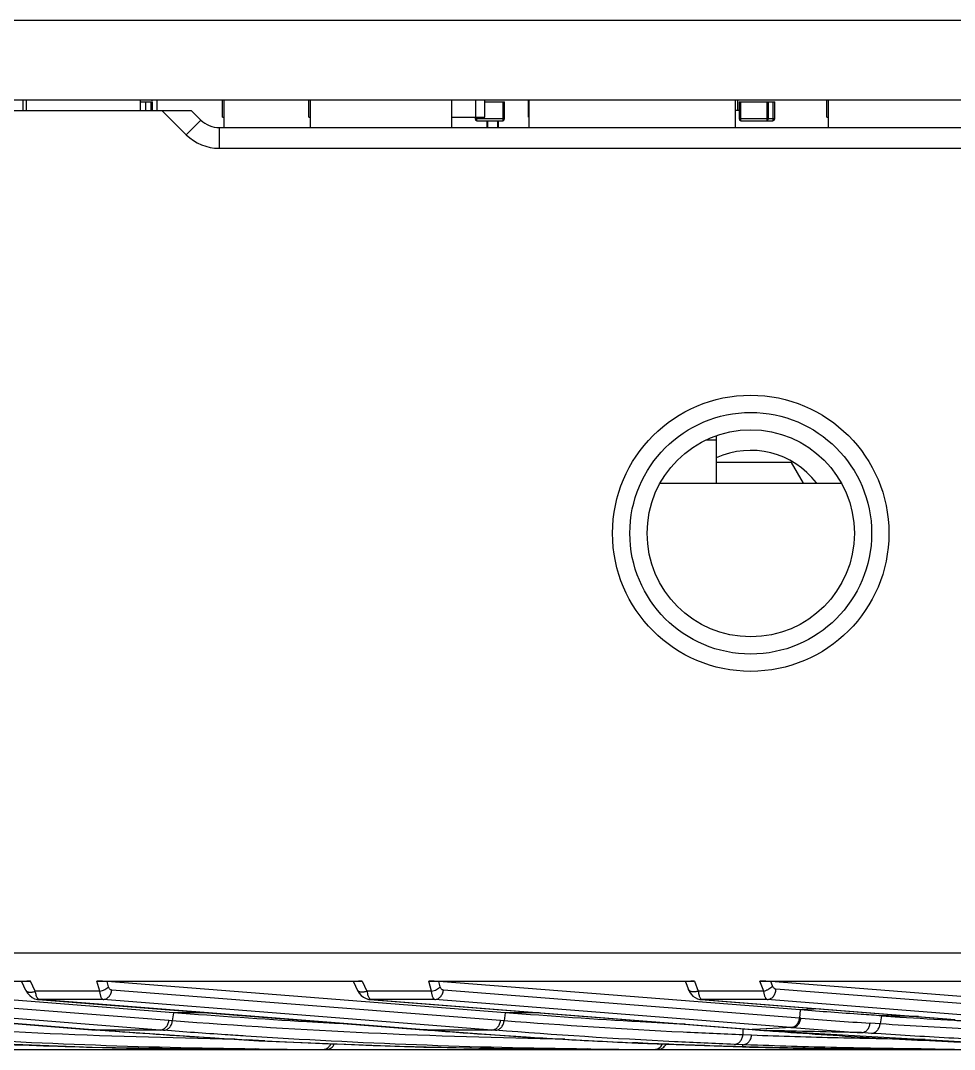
# Model space of a CAD drawing. Header units: millimetres. Extents: x 3299 to 14264, y 1863 to 5555.
# Drawn here: x 4153.95 to 4180.99, y 2399.84 to 2429.64 of the extents above; entities that cross this region are included whole.
import ezdxf

# ---------------------------------------------------------------- set-up
doc = ezdxf.new("R2010")
doc.units = ezdxf.units.MM
doc.layers.add('02___PRT_ALL_AXES', color=7, linetype='Continuous')

msp = doc.modelspace()

# ---------------------------------------------------------------- linework, layer by layer
at = {"color": 7, "linetype": 'Continuous'}
for p, q in [((4228.58801, 2429.64299), (3628.58801, 2429.64299)), ((3628.58801, 2427.34299), (4228.58801, 2427.34299)), ((4154.01981, 2427.04299), (4154.01981, 2427.34299)), ((4154.12149, 2427.04299), (4154.12149, 2427.34299)), ((4157.42349, 2427.04299), (4157.42349, 2427.34299)), ((4157.42349, 2427.29299), (4157.76345, 2427.29299)), ((4157.56345, 2427.29299), (4157.56345, 2427.04299)), ((4157.71345, 2427.29299), (4157.71345, 2427.04299)), ((4157.7563, 2427.31818), (4157.7563, 2427.34299)), ((4157.76345, 2427.04299), (4157.76345, 2427.29299)), ((4157.89886, 2427.04299), (4157.89886, 2427.34299)), ((4159.7914, 2426.843), (4159.7914, 2427.34299)), ((4159.84221, 2426.54299), (4159.84221, 2427.34299)), ((4162.2914, 2426.843), (4162.2914, 2427.34299)), ((4162.34221, 2426.54299), (4162.34221, 2427.34299)), ((4166.43161, 2426.54299), (4166.43161, 2427.34299)), ((4167.1263, 2426.843), (4167.1263, 2427.34299)), ((4167.38753, 2426.843), (4167.38753, 2427.34299)), ((4167.38753, 2427.29299), (4167.95654, 2427.29299)), ((4167.90654, 2427.29299), (4167.90654, 2426.74299)), ((4167.95654, 2426.79299), (4167.95654, 2427.29299)), ((4168.65022, 2426.843), (4168.65022, 2427.34299)), ((4168.67561, 2426.54299), (4168.67561, 2427.34299)), ((4174.64461, 2426.54299), (4174.64461, 2427.34299)), ((4174.70442, 2427.34299), (4174.70442, 2427.04299)), ((4174.75194, 2427.29299), (4175.78188, 2427.29299)), ((4174.75194, 2427.29299), (4174.75194, 2426.79299)), ((4174.80194, 2426.74299), (4174.80194, 2427.29299)), ((4175.55194, 2427.29299), (4175.55194, 2426.74299)), ((4175.60194, 2426.79299), (4175.60194, 2427.29299)), ((4175.73188, 2427.29299), (4175.73188, 2426.74299)), ((4175.78188, 2426.79299), (4175.78188, 2427.29299)), ((4177.2914, 2426.843), (4177.2914, 2427.34299)), ((4177.34221, 2426.54299), (4177.34221, 2427.34299)), ((4148.28801, 2427.04299), (4158.88801, 2427.04299)), ((4158.03948, 2427.04299), (4158.74408, 2426.3384)), ((4158.88801, 2427.04299), (4159.16834, 2426.76266)), ((4174.75194, 2427.04299), (4174.64461, 2427.04299)), ((4159.16834, 2426.76266), (4158.74408, 2426.3384)), ((4159.7914, 2426.843), (4159.84221, 2426.843)), ((4162.2914, 2426.843), (4162.34221, 2426.843)), ((4166.43161, 2426.843), (4167.38753, 2426.843)), ((4167.10654, 2426.843), (4167.10654, 2426.79299)), ((4167.95654, 2426.79299), (4167.10654, 2426.79299)), ((4167.15654, 2426.74299), (4167.15654, 2426.843)), ((4167.15654, 2426.74299), (4167.90654, 2426.74299)), ((4167.44963, 2426.74299), (4167.44963, 2426.54299)), ((4167.47892, 2426.54299), (4167.47892, 2426.74299)), ((4167.75442, 2426.74299), (4167.75442, 2426.54299)), ((4167.78371, 2426.54299), (4167.78371, 2426.74299)), ((4168.65022, 2426.843), (4168.67561, 2426.843)), ((4175.78188, 2426.79299), (4174.75194, 2426.79299)), ((4174.80194, 2426.74299), (4175.73188, 2426.74299)), ((4177.2914, 2426.843), (4177.34221, 2426.843)), ((4159.69867, 2426.54299), (4185.40663, 2426.54299)), ((4159.69867, 2426.54299), (4159.69867, 2425.94299)), ((4159.69867, 2425.94299), (4185.40663, 2425.94299)), ((4174.08801, 2417.49299), (4173.79096, 2417.49299)), ((4174.08801, 2417.61616), (4174.08801, 2416.24299)), ((4176.27158, 2416.84299), (4174.08801, 2416.84299)), ((4176.61799, 2416.24299), (4176.27158, 2416.84299)), ((4172.46693, 2416.24299), (4177.70909, 2416.24299)), ((3664.04372, 2402.64299), (4193.1323, 2402.64299)), ((4146.55489, 2401.81803), (4154.22971, 2401.81803)), ((4158.37216, 2400.90444), (4146.8457, 2401.80909)), ((4154.10036, 2401.55319), (4153.97845, 2401.80404)), ((4154.37019, 2401.52897), (4154.22971, 2401.81803)), ((4156.15898, 2401.81803), (4163.83379, 2401.81803)), ((4156.2413, 2401.52897), (4156.15898, 2401.81803)), ((4167.97624, 2400.90444), (4156.44978, 2401.80909)), ((4156.49276, 2401.65818), (4156.44978, 2401.80909)), ((4163.58253, 2401.80404), (4163.70445, 2401.55319)), ((4163.83379, 2401.81803), (4163.97427, 2401.52897)), ((4165.76306, 2401.81803), (4173.45475, 2401.81803)), ((4165.84538, 2401.52897), (4165.76306, 2401.81803)), ((4176.52194, 2400.98751), (4166.05386, 2401.80909)), ((4166.09684, 2401.65818), (4166.05386, 2401.80909)), ((4173.1988, 2401.80331), (4173.28631, 2401.57638)), ((4173.45475, 2401.81803), (4173.56622, 2401.52897)), ((4175.35185, 2401.81803), (4183.04195, 2401.81803)), ((4175.46332, 2401.52897), (4175.35185, 2401.81803)), ((4182.38857, 2401.28084), (4175.66855, 2401.80826)), ((4175.71634, 2401.68432), (4175.66855, 2401.80826)), ((4182.42042, 2401.07003), (4175.81898, 2401.58814)), ((4144.85434, 2401.28906), (4156.00889, 2400.41361)), ((4156.03236, 2400.41306), (4144.87786, 2401.28851)), ((4157.98706, 2400.40507), (4146.73069, 2401.28851)), ((4158.23852, 2400.67855), (4146.98215, 2401.56199)), ((4156.2413, 2401.52897), (4154.37019, 2401.52897)), ((4154.45842, 2401.28906), (4165.61297, 2400.41361)), ((4154.45847, 2401.28906), (4154.48194, 2401.28851)), ((4156.33477, 2401.28851), (4154.48194, 2401.28851)), ((4165.63645, 2400.41306), (4154.48194, 2401.28851)), ((4167.59114, 2400.40507), (4156.33477, 2401.28851)), ((4167.8426, 2400.67855), (4156.58623, 2401.56199)), ((4165.84538, 2401.52897), (4163.97427, 2401.52897)), ((4164.06255, 2401.28906), (4164.06252, 2401.28906)), ((4164.08603, 2401.28851), (4164.06255, 2401.28906)), ((4164.06255, 2401.28906), (4175.13144, 2400.42033)), ((4165.93886, 2401.28851), (4164.08603, 2401.28851)), ((4164.08603, 2401.28851), (4175.16743, 2400.4188)), ((4176.25104, 2400.47917), (4165.93886, 2401.28851)), ((4176.5025, 2400.75265), (4166.19032, 2401.56199)), ((4173.28631, 2401.57638), (4173.28631, 2401.57638)), ((4175.46332, 2401.52897), (4173.56622, 2401.52897)), ((4173.64539, 2401.28906), (4173.64535, 2401.28906)), ((4173.66886, 2401.28851), (4173.64539, 2401.28906)), ((4173.64539, 2401.28906), (4180.98509, 2400.71301)), ((4175.56596, 2401.28851), (4173.66886, 2401.28851)), ((4173.66886, 2401.28851), (4181.00856, 2400.71246)), ((4182.1674, 2400.7704), (4175.56596, 2401.28851)), ((4176.52194, 2400.98751), (4176.5025, 2400.75265)), ((4177.1118, 2401.017), (4176.52194, 2400.98751)), ((4158.37216, 2400.90444), (4158.34033, 2400.67058)), ((4159.35904, 2400.90444), (4158.37216, 2400.90444)), ((4167.97624, 2400.90444), (4167.94441, 2400.67058)), ((4168.96312, 2400.90444), (4167.97624, 2400.90444)), ((4176.53817, 2400.74985), (4176.5025, 2400.75265)), ((4178.87851, 2400.81568), (4178.83089, 2400.5824)), ((4156.00889, 2400.41361), (4156.03236, 2400.41306)), ((4156.00889, 2400.41361), (4156.11076, 2400.40561)), ((4156.11086, 2400.4069), (4156.03236, 2400.41306)), ((4156.11076, 2400.40561), (4156.13424, 2400.40507)), ((4156.13424, 2400.40507), (4156.11086, 2400.4069)), ((4156.13424, 2400.40507), (4156.11087, 2400.4069)), ((4157.98706, 2400.40507), (4156.13424, 2400.40507)), ((4156.31306, 2400.39236), (4156.13424, 2400.40507)), ((4156.31303, 2400.39111), (4156.13424, 2400.40507)), ((4158.08887, 2400.3971), (4157.98706, 2400.40507)), ((4158.34033, 2400.67058), (4158.23852, 2400.67855)), ((4165.61297, 2400.41361), (4165.63645, 2400.41306)), ((4165.61297, 2400.41361), (4165.71485, 2400.40561)), ((4165.71495, 2400.4069), (4165.63645, 2400.41306)), ((4165.71485, 2400.40561), (4165.73832, 2400.40507)), ((4165.73832, 2400.40507), (4165.71495, 2400.4069)), ((4165.73832, 2400.40507), (4165.71495, 2400.4069)), ((4167.59114, 2400.40507), (4165.73832, 2400.40507)), ((4167.69295, 2400.3971), (4167.59114, 2400.40507)), ((4167.94441, 2400.67058), (4167.8426, 2400.67855)), ((4174.86063, 2400.44158), (4174.86064, 2400.26291)), ((4175.15491, 2400.41978), (4175.13144, 2400.42033)), ((4175.13144, 2400.42033), (4175.18312, 2400.41628)), ((4176.28671, 2400.47637), (4175.15491, 2400.41978)), ((4175.19077, 2400.41697), (4175.16733, 2400.41751)), ((4175.16743, 2400.4188), (4175.19077, 2400.41697)), ((4175.19077, 2400.41697), (4175.22562, 2400.41424)), ((4175.22562, 2400.41424), (4175.27206, 2400.41062)), ((4175.26047, 2400.41152), (4175.29532, 2400.40881)), ((4175.29532, 2400.40881), (4175.27196, 2400.40934)), ((4175.29532, 2400.40881), (4175.3815, 2400.40212)), ((4175.3815, 2400.40212), (4175.46751, 2400.39548)), ((4175.46751, 2400.39548), (4175.55336, 2400.38889)), ((4175.46751, 2400.39548), (4175.53033, 2400.39065)), ((4175.53033, 2400.39065), (4175.55336, 2400.38889)), ((4176.28671, 2400.47637), (4176.25104, 2400.47917)), ((4178.83089, 2400.5824), (4178.54444, 2400.6019)), ((4161.02135, 2400.08686), (4160.48036, 2400.11563)), ((4161.02138, 2400.08856), (4160.48042, 2400.11932)), ((4175.11239, 2400.25301), (4174.86064, 2400.26291)), ((4175.55336, 2400.38889), (4175.53024, 2400.3894)), ((4175.53024, 2400.3894), (4182.1612, 2400.01898)), ((4178.58054, 2400.30885), (4178.29401, 2400.32837)), ((3669.83099, 2399.84299), (4187.32006, 2399.84299)), ((4155.85872, 2399.91131), (4156.32324, 2399.89919)), ((4155.85873, 2399.91313), (4156.32326, 2399.90278)), ((4160.75127, 2399.84302), (4160.7511, 2399.84302)), ((4160.85364, 2399.85239), (4160.75117, 2399.85346)), ((4160.85364, 2399.85468), (4160.75118, 2399.85533)), ((4160.75127, 2399.84302), (4160.85357, 2399.84299)), ((4165.68808, 2399.90528), (4165.47887, 2399.91087)), ((4165.68808, 2399.90596), (4165.47888, 2399.91255)), ((4170.35518, 2399.84302), (4170.35535, 2399.84302)), ((4170.45772, 2399.85239), (4170.35525, 2399.85346)), ((4170.45772, 2399.85468), (4170.35526, 2399.85533)), ((4170.45765, 2399.84299), (4170.35535, 2399.84302)), ((4174.86063, 2399.97925), (4174.60888, 2399.98915)), ((4174.85209, 2399.91714), (4174.86063, 2399.91707)), ((4174.86063, 2399.91707), (4174.8521, 2399.91739)), ((4174.86063, 2399.91707), (4174.8521, 2399.91731)), ((4175.09373, 2399.97041), (4174.86063, 2399.97925)), ((4174.86063, 2399.91707), (4174.86063, 2399.97925)), ((4174.95037, 2399.91454), (4174.86063, 2399.91707)), ((4175.04036, 2399.91204), (4174.95037, 2399.91454)), ((4175.13061, 2399.9096), (4175.04036, 2399.91204)), ((4175.12252, 2399.90981), (4175.04036, 2399.91204)), ((4175.12469, 2399.96929), (4175.09373, 2399.97041)), ((4175.12469, 2399.96927), (4175.09373, 2399.97041)), ((4175.12251, 2399.90966), (4175.13061, 2399.9096)), ((4175.16134, 2399.9088), (4175.13061, 2399.9096)), ((4175.16134, 2399.90877), (4175.13061, 2399.9096)), ((4176.74208, 2399.87398), (4176.66797, 2399.87531)), ((4176.74208, 2399.87389), (4176.66797, 2399.87521)), ((4178.52927, 2399.85106), (4178.49122, 2399.85138)), ((4178.52928, 2399.851), (4178.49122, 2399.85132)), ((4180.42601, 2399.85314), (4180.35035, 2399.85375)), ((4180.42601, 2399.8531), (4180.35035, 2399.85375)), ((4180.62681, 2399.84299), (4180.42616, 2399.84305))]:
    msp.add_line(p, q, dxfattribs=at)
for points in [[(4154.10036, 2401.5532), (4154.15045, 2401.46971), (4154.2106, 2401.4016), (4154.27998, 2401.34832), (4154.35453, 2401.3119), (4154.43198, 2401.29207), (4154.45842, 2401.28906)], [(4163.70445, 2401.55319), (4163.74995, 2401.47608), (4163.80682, 2401.40914), (4163.87386, 2401.35484), (4163.94873, 2401.31568), (4164.02797, 2401.29336), (4164.06252, 2401.28906)], [(4173.28631, 2401.57638), (4173.316, 2401.51246), (4173.3595, 2401.44667), (4173.41284, 2401.38989), (4173.47474, 2401.34421), (4173.54322, 2401.31138), (4173.61563, 2401.29257), (4173.64535, 2401.28906)], [(4146.50668, 2400.40561), (4151.23318, 2400.09589), (4156.01565, 2399.90693), (4160.7511, 2399.84302)], [(4156.11076, 2400.40561), (4160.84167, 2400.09565), (4165.62413, 2399.90682), (4170.35518, 2399.84302)], [(4165.71485, 2400.40561), (4168.74448, 2400.193), (4171.82432, 2400.02839), (4174.85209, 2399.91714)], [(4175.18312, 2400.41628), (4175.25199, 2400.4109), (4175.27196, 2400.40934)], [(4175.27196, 2400.40934), (4175.34267, 2400.40385), (4175.46275, 2400.39458), (4175.53024, 2400.3894)], [(4174.85209, 2399.91714), (4174.92716, 2399.91502), (4175.05133, 2399.91159), (4175.12251, 2399.90966)], [(4175.12251, 2399.90966), (4176.70728, 2399.87443), (4178.50921, 2399.85115), (4180.42616, 2399.84305)]]:
    msp.add_lwpolyline(points, dxfattribs=at)
for radius in [4, 3.5]:
    msp.add_circle((4175.08801, 2414.79299), radius, dxfattribs=at)
for centre, radius, start, end in [((4159.69867, 2427.29299), 0.75, 225, 270), ((4167.15654, 2426.79299), 0.05, 180, 270), ((4167.90654, 2426.79299), 0.05, 270, 0), ((4174.80194, 2426.79299), 0.05, 180, 270), ((4175.55194, 2426.79299), 0.05, 270, 0), ((4175.73188, 2426.79299), 0.05, 270, 0), ((4159.69867, 2427.29299), 1.35, 225, 270), ((4175.08801, 2414.79299), 2.4, 37.395568, 114.654122), ((4193.22988, 2613.42503), 213.3292, 265.5123694, 266.052675), ((4180.10421, 2583.33231), 183.49048, 265.5095865, 266.0230688), ((4192.98481, 2613.2678), 213.44559, 265.5130985, 266.0533875), ((4180.09235, 2583.16116), 183.31892, 266.0230563, 266.4013532), ((4180.0814, 2582.98341), 183.14083, 266.4012825, 267.0042706), ((4180.07414, 2582.84476), 183.00199, 267.0042717, 267.3672454), ((4162.70648, 2582.46854), 182.62555, 269.4186911, 269.9999933), ((4172.31056, 2582.46854), 182.62555, 269.4186911, 269.9999933), ((4182.49574, 2647.16172), 247.31727, 269.5205026, 269.6506957)]:
    msp.add_arc(centre, radius, start, end, dxfattribs=at)
for centre, major_axis, ratio, start_param, end_param in [((4154.31399, 2401.79994), (0.33565, -0.00455), 0.05213384, 1.8253393, 3.16780323), ((4156.20837, 2401.79994), (0.3127, -0.00287), 0.05709228, 0.68931781, 1.72994531), ((4163.91808, 2401.79994), (0.33565, -0.00455), 0.05213384, 1.8253393, 3.16780324), ((4165.81245, 2401.79994), (0.3127, -0.00287), 0.05709228, 0.68931781, 1.72994531), ((4173.52163, 2401.79994), (0.32291, -0.00376), 0.05477399, 1.78007049, 3.16344699), ((4175.41874, 2401.79994), (0.32291, -0.00376), 0.05477399, 0.6868716, 1.78007049)]:
    msp.add_ellipse(centre, major_axis=major_axis, ratio=ratio, start_param=start_param, end_param=end_param, dxfattribs=at)
for points, knots in [([(4156.2413, 2401.52897), (4156.2667, 2401.53426), (4156.31628, 2401.54806), (4156.38535, 2401.57735), (4156.4367, 2401.6083), (4156.47128, 2401.63611), (4156.4861, 2401.65073), (4156.49276, 2401.65818)], [0, 0, 0, 0, 0.27135605, 0.53652324, 0.78272184, 0.89551977, 1, 1, 1, 1]), ([(4156.58623, 2401.56199), (4156.58137, 2401.56238), (4156.57158, 2401.56405), (4156.55737, 2401.56929), (4156.54376, 2401.57732), (4156.52604, 2401.59229), (4156.50668, 2401.61891), (4156.49674, 2401.6442), (4156.49276, 2401.65818)], [0, 0, 0, 0, 0.10278531, 0.20770749, 0.31717883, 0.43355563, 0.69403275, 1, 1, 1, 1]), ([(4165.84538, 2401.52897), (4165.87078, 2401.53426), (4165.92036, 2401.54806), (4165.98944, 2401.57735), (4166.04079, 2401.6083), (4166.07536, 2401.63611), (4166.09018, 2401.65073), (4166.09684, 2401.65818)], [0, 0, 0, 0, 0.27135605, 0.53652324, 0.78272184, 0.89551977, 1, 1, 1, 1]), ([(4166.19032, 2401.56199), (4166.18545, 2401.56238), (4166.17566, 2401.56405), (4166.16145, 2401.56929), (4166.14784, 2401.57732), (4166.13012, 2401.59229), (4166.11076, 2401.61891), (4166.10082, 2401.6442), (4166.09684, 2401.65818)], [0, 0, 0, 0, 0.10278531, 0.20770749, 0.31717883, 0.43355563, 0.69403275, 1, 1, 1, 1]), ([(4175.46332, 2401.52897), (4175.48952, 2401.53636), (4175.5405, 2401.55461), (4175.61069, 2401.59079), (4175.66211, 2401.62745), (4175.69594, 2401.65945), (4175.7101, 2401.67599), (4175.71634, 2401.68432)], [0, 0, 0, 0, 0.27094246, 0.53705974, 0.78387659, 0.89639305, 1, 1, 1, 1]), ([(4175.56596, 2401.28851), (4175.58231, 2401.28903), (4175.61533, 2401.29392), (4175.66252, 2401.31222), (4175.706, 2401.34077), (4175.75752, 2401.39158), (4175.80422, 2401.47437), (4175.81811, 2401.54988), (4175.81898, 2401.58814)], [0, 0, 0, 0, 0.11414018, 0.23066561, 0.35064755, 0.47465469, 0.73287304, 1, 1, 1, 1]), ([(4175.81898, 2401.58814), (4175.81399, 2401.58853), (4175.80391, 2401.59027), (4175.78375, 2401.5976), (4175.75925, 2401.61457), (4175.73422, 2401.6451), (4175.72174, 2401.67034), (4175.71634, 2401.68432)], [0, 0, 0, 0, 0.10147299, 0.20630816, 0.4335234, 0.69578097, 1, 1, 1, 1]), ([(4154.10036, 2401.55319), (4154.10391, 2401.5459), (4154.11418, 2401.53195), (4154.1366, 2401.51637), (4154.16523, 2401.50584), (4154.19928, 2401.50036), (4154.23792, 2401.49996), (4154.28017, 2401.50462), (4154.32489, 2401.51422), (4154.35498, 2401.52356), (4154.37019, 2401.52897)], [0, 0, 0, 0, 0.08366245, 0.17459178, 0.27785668, 0.39584031, 0.52878732, 0.67540451, 0.83352254, 1, 1, 1, 1]), ([(4154.40282, 2401.40307), (4154.3962, 2401.42222), (4154.384, 2401.46391), (4154.37459, 2401.50628), (4154.37019, 2401.52897)], [0, 0, 0, 0, 0.46714617, 1, 1, 1, 1]), ([(4154.44066, 2401.32248), (4154.43713, 2401.32764), (4154.4302, 2401.33901), (4154.41675, 2401.36557), (4154.4082, 2401.38752), (4154.40282, 2401.40307)], [0, 0, 0, 0, 0.21013799, 0.44702324, 1, 1, 1, 1]), ([(4154.48194, 2401.28851), (4154.47835, 2401.28922), (4154.47091, 2401.29197), (4154.46044, 2401.2992), (4154.45012, 2401.30955), (4154.44382, 2401.31787), (4154.44066, 2401.32248)], [0, 0, 0, 0, 0.20079218, 0.42887315, 0.69348362, 1, 1, 1, 1]), ([(4156.33477, 2401.28851), (4156.33216, 2401.28903), (4156.32684, 2401.29075), (4156.31925, 2401.29511), (4156.31186, 2401.30126), (4156.30174, 2401.31245), (4156.2899, 2401.33124), (4156.27741, 2401.35921), (4156.26607, 2401.39355), (4156.25609, 2401.43386), (4156.2476, 2401.47963), (4156.24322, 2401.512), (4156.2413, 2401.52897)], [0, 0, 0, 0, 0.02981441, 0.06193798, 0.0974187, 0.13702, 0.23037782, 0.34433491, 0.4792829, 0.63454725, 0.80883592, 1, 1, 1, 1]), ([(4156.33477, 2401.28851), (4156.35019, 2401.289), (4156.38131, 2401.2934), (4156.42601, 2401.30977), (4156.4676, 2401.33536), (4156.5047, 2401.36925), (4156.53614, 2401.4103), (4156.56938, 2401.47305), (4156.58277, 2401.52616), (4156.58623, 2401.56199)], [0, 0, 0, 0, 0.11448288, 0.23115041, 0.35099963, 0.47461664, 0.60203378, 0.73279827, 1, 1, 1, 1]), ([(4163.97427, 2401.52897), (4163.95907, 2401.52356), (4163.92897, 2401.51422), (4163.88425, 2401.50462), (4163.842, 2401.49996), (4163.80336, 2401.50036), (4163.76931, 2401.50584), (4163.74068, 2401.51637), (4163.71826, 2401.53195), (4163.70799, 2401.5459), (4163.70445, 2401.55319)], [0, 0, 0, 0, 0.16647742, 0.32459542, 0.47121259, 0.6041596, 0.72214326, 0.82540819, 0.91633755, 1, 1, 1, 1]), ([(4163.97427, 2401.52897), (4163.97843, 2401.50751), (4163.98731, 2401.46725), (4163.99867, 2401.42759), (4164.0048, 2401.40924)], [0, 0, 0, 0, 0.53046331, 1, 1, 1, 1]), ([(4164.0048, 2401.40924), (4164.00922, 2401.39605), (4164.01816, 2401.37186), (4164.03343, 2401.33971), (4164.04923, 2401.31489), (4164.06137, 2401.30197), (4164.06757, 2401.2973)], [0, 0, 0, 0, 0.32162242, 0.5954161, 0.82065427, 1, 1, 1, 1]), ([(4164.06757, 2401.2973), (4164.06906, 2401.29618), (4164.07469, 2401.29229), (4164.08114, 2401.28947), (4164.08603, 2401.28851)], [0, 0, 0, 0, 0.27275984, 1, 1, 1, 1]), ([(4165.93886, 2401.28851), (4165.93624, 2401.28903), (4165.93092, 2401.29075), (4165.92334, 2401.29511), (4165.91595, 2401.30126), (4165.90582, 2401.31245), (4165.89398, 2401.33124), (4165.88149, 2401.35921), (4165.87015, 2401.39355), (4165.86017, 2401.43386), (4165.85168, 2401.47963), (4165.8473, 2401.512), (4165.84538, 2401.52897)], [0, 0, 0, 0, 0.02981441, 0.06193798, 0.0974187, 0.13702, 0.23037782, 0.34433491, 0.4792829, 0.63454725, 0.80883592, 1, 1, 1, 1]), ([(4165.93886, 2401.28851), (4165.95427, 2401.289), (4165.98539, 2401.2934), (4166.03009, 2401.30977), (4166.07168, 2401.33536), (4166.10878, 2401.36925), (4166.14022, 2401.4103), (4166.17346, 2401.47305), (4166.18686, 2401.52616), (4166.19032, 2401.56199)], [0, 0, 0, 0, 0.11448288, 0.23115041, 0.35099963, 0.47461664, 0.60203378, 0.73279827, 1, 1, 1, 1]), ([(4173.56622, 2401.52897), (4173.55007, 2401.52441), (4173.51811, 2401.51685), (4173.47082, 2401.5102), (4173.4263, 2401.50863), (4173.38583, 2401.51218), (4173.35051, 2401.52079), (4173.32128, 2401.53432), (4173.3023, 2401.55005), (4173.29168, 2401.56461), (4173.28785, 2401.5724), (4173.28632, 2401.57638)], [0, 0, 0, 0, 0.16481512, 0.32203253, 0.46834277, 0.60141994, 0.71982479, 0.82368518, 0.91530145, 0.95812984, 1, 1, 1, 1]), ([(4173.56622, 2401.52897), (4173.56951, 2401.50756), (4173.57677, 2401.46738), (4173.58655, 2401.42773), (4173.59197, 2401.40937)], [0, 0, 0, 0, 0.53095451, 1, 1, 1, 1]), ([(4173.59197, 2401.40937), (4173.59586, 2401.39618), (4173.60386, 2401.37202), (4173.61789, 2401.33987), (4173.63276, 2401.31502), (4173.64445, 2401.30208), (4173.65048, 2401.29741)], [0, 0, 0, 0, 0.3225947, 0.59646502, 0.82118991, 1, 1, 1, 1]), ([(4173.65048, 2401.29741), (4173.65332, 2401.2952), (4173.65912, 2401.29144), (4173.66567, 2401.28914), (4173.66886, 2401.28851)], [0, 0, 0, 0, 0.52605538, 1, 1, 1, 1]), ([(4175.56596, 2401.28851), (4175.5605, 2401.28959), (4175.55227, 2401.29347), (4175.54266, 2401.30132), (4175.53214, 2401.31253), (4175.51965, 2401.33132), (4175.50611, 2401.3593), (4175.49345, 2401.39362), (4175.4819, 2401.43391), (4175.47161, 2401.47963), (4175.46593, 2401.512), (4175.46332, 2401.52897)], [0, 0, 0, 0, 0.06166322, 0.09740908, 0.13735227, 0.23143414, 0.345932, 0.48108065, 0.63613944, 0.80981319, 1, 1, 1, 1]), ([(4178.87851, 2400.81568), (4178.68209, 2400.82891), (4177.89634, 2400.88292), (4177.11088, 2400.94129), (4176.52194, 2400.98751)], [0, 0, 0, 0, 0.24994736, 1, 1, 1, 1]), ([(4163.5234, 2400.57301), (4163.09397, 2400.59457), (4161.37578, 2400.6869), (4159.65889, 2400.80345), (4158.37216, 2400.90444)], [0, 0, 0, 0, 0.24988731, 1, 1, 1, 1]), ([(4173.18855, 2400.56995), (4172.75402, 2400.59162), (4171.01546, 2400.68454), (4169.27822, 2400.80226), (4167.97624, 2400.90444)], [0, 0, 0, 0, 0.24988596, 1, 1, 1, 1]), ([(4176.25104, 2400.47917), (4176.26646, 2400.47966), (4176.29757, 2400.48405), (4176.34228, 2400.50043), (4176.38387, 2400.52602), (4176.42097, 2400.5599), (4176.4524, 2400.60096), (4176.48564, 2400.66371), (4176.49904, 2400.71682), (4176.5025, 2400.75265)], [0, 0, 0, 0, 0.1144829, 0.23115044, 0.35099966, 0.47461667, 0.6020338, 0.73279828, 1, 1, 1, 1]), ([(4176.28671, 2400.47637), (4176.30213, 2400.47686), (4176.33324, 2400.48125), (4176.37795, 2400.49763), (4176.41954, 2400.52322), (4176.45664, 2400.5571), (4176.48808, 2400.59816), (4176.52132, 2400.66091), (4176.53471, 2400.71402), (4176.53817, 2400.74985)], [0, 0, 0, 0, 0.11448319, 0.23115097, 0.35100033, 0.47461739, 0.60203446, 0.73279879, 1, 1, 1, 1]), ([(4178.87851, 2400.81568), (4179.05391, 2400.80387), (4179.75544, 2400.75779), (4180.45727, 2400.71631), (4180.98373, 2400.68771)], [0, 0, 0, 0, 0.25005434, 1, 1, 1, 1]), ([(4179.94562, 2400.79431), (4179.85698, 2400.79604), (4179.50127, 2400.80304), (4179.14556, 2400.81021), (4178.87851, 2400.81568)], [0, 0, 0, 0, 0.24920781, 1, 1, 1, 1]), ([(4160.15394, 2400.13837), (4158.24991, 2400.16759), (4154.44054, 2400.28562), (4150.63672, 2400.52251), (4148.73625, 2400.67058)], [0, 0, 0, 0, 0.49974103, 1, 1, 1, 1]), ([(4160.48036, 2400.11563), (4160.13298, 2400.13462), (4158.74311, 2400.21458), (4157.35416, 2400.31037), (4156.31303, 2400.39111)], [0, 0, 0, 0, 0.24990452, 1, 1, 1, 1]), ([(4157.98706, 2400.40507), (4158.00248, 2400.40556), (4158.0336, 2400.40995), (4158.0783, 2400.42632), (4158.11989, 2400.45191), (4158.15699, 2400.4858), (4158.18843, 2400.52685), (4158.22167, 2400.58961), (4158.23506, 2400.64271), (4158.23852, 2400.67855)], [0, 0, 0, 0, 0.1144829, 0.23115044, 0.35099967, 0.47461668, 0.60203381, 0.73279828, 1, 1, 1, 1]), ([(4158.08887, 2400.3971), (4158.10429, 2400.39759), (4158.13541, 2400.40197), (4158.18012, 2400.41834), (4158.22171, 2400.44393), (4158.25881, 2400.47781), (4158.29025, 2400.51887), (4158.32349, 2400.58163), (4158.33688, 2400.63475), (4158.34033, 2400.67058)], [0, 0, 0, 0, 0.1144849, 0.23115054, 0.35099582, 0.47460876, 0.60202333, 0.73278794, 1, 1, 1, 1]), ([(4160.46771, 2400.22716), (4160.26943, 2400.24003), (4159.47622, 2400.29281), (4158.68334, 2400.35075), (4158.08887, 2400.3971)], [0, 0, 0, 0, 0.24993993, 1, 1, 1, 1]), ([(4169.7039, 2400.13921), (4167.80889, 2400.16885), (4164.01759, 2400.28716), (4160.23181, 2400.52321), (4158.34033, 2400.67058)], [0, 0, 0, 0, 0.49974144, 1, 1, 1, 1]), ([(4167.59114, 2400.40507), (4167.60656, 2400.40556), (4167.63768, 2400.40995), (4167.68238, 2400.42632), (4167.72397, 2400.45191), (4167.76107, 2400.4858), (4167.79251, 2400.52685), (4167.82575, 2400.58961), (4167.83914, 2400.64271), (4167.8426, 2400.67855)], [0, 0, 0, 0, 0.1144829, 0.23115044, 0.35099967, 0.47461668, 0.60203381, 0.73279828, 1, 1, 1, 1]), ([(4167.69295, 2400.3971), (4167.70837, 2400.39759), (4167.73949, 2400.40197), (4167.7842, 2400.41834), (4167.82579, 2400.44393), (4167.86289, 2400.47781), (4167.89433, 2400.51887), (4167.92757, 2400.58163), (4167.94096, 2400.63475), (4167.94441, 2400.67058)], [0, 0, 0, 0, 0.1144849, 0.23115054, 0.35099582, 0.47460876, 0.60202333, 0.73278794, 1, 1, 1, 1]), ([(4174.60888, 2399.98915), (4174.03231, 2400.01223), (4171.72521, 2400.11549), (4169.42007, 2400.26243), (4167.69295, 2400.3971)], [0, 0, 0, 0, 0.24986471, 1, 1, 1, 1]), ([(4174.86064, 2400.26291), (4174.28404, 2400.28597), (4171.97684, 2400.38916), (4169.6716, 2400.53601), (4167.94441, 2400.67058)], [0, 0, 0, 0, 0.24986494, 1, 1, 1, 1]), ([(4178.29401, 2400.32837), (4178.30941, 2400.32888), (4178.34048, 2400.33331), (4178.3851, 2400.34972), (4178.42657, 2400.37534), (4178.46354, 2400.40923), (4178.49482, 2400.45029), (4178.52785, 2400.51303), (4178.54108, 2400.5661), (4178.54444, 2400.6019)], [0, 0, 0, 0, 0.11453735, 0.23120903, 0.35102672, 0.47459576, 0.60196902, 0.73271278, 1, 1, 1, 1]), ([(4178.58054, 2400.30885), (4178.59594, 2400.30936), (4178.62702, 2400.31378), (4178.67164, 2400.33018), (4178.71311, 2400.35579), (4178.75007, 2400.38969), (4178.78134, 2400.43075), (4178.81435, 2400.49351), (4178.82755, 2400.54659), (4178.83089, 2400.5824)], [0, 0, 0, 0, 0.11454677, 0.23121621, 0.35102452, 0.47458216, 0.60194677, 0.73268847, 1, 1, 1, 1]), ([(4184.39092, 2400.30278), (4183.46386, 2400.33447), (4181.60965, 2400.41197), (4179.75695, 2400.52018), (4178.83089, 2400.5824)], [0, 0, 0, 0, 0.49985256, 1, 1, 1, 1]), ([(4180.98373, 2400.68771), (4181.07793, 2400.68259), (4181.45473, 2400.66245), (4181.83159, 2400.64358), (4182.11426, 2400.63014)], [0, 0, 0, 0, 0.25002331, 1, 1, 1, 1]), ([(4160.75117, 2399.85346), (4159.10262, 2399.87111), (4155.80463, 2399.9511), (4152.51002, 2400.1203), (4150.86363, 2400.22716)], [0, 0, 0, 0, 0.49981787, 1, 1, 1, 1]), ([(4170.35525, 2399.85346), (4168.7067, 2399.87111), (4165.40871, 2399.9511), (4162.1141, 2400.1203), (4160.46771, 2400.22716)], [0, 0, 0, 0, 0.49981787, 1, 1, 1, 1]), ([(4174.60888, 2399.98915), (4174.62441, 2399.9894), (4174.65576, 2399.99337), (4174.70086, 2400.00934), (4174.74276, 2400.03475), (4174.78004, 2400.06866), (4174.8115, 2400.10991), (4174.83615, 2400.1571), (4174.85317, 2400.20863), (4174.85907, 2400.24469), (4174.86063, 2400.26291)], [0, 0, 0, 0, 0.11462218, 0.23113609, 0.35065626, 0.47389778, 0.60100833, 0.7316235, 0.86500104, 1, 1, 1, 1]), ([(4174.86063, 2399.97925), (4174.87616, 2399.9795), (4174.90752, 2399.98344), (4174.95264, 2399.9994), (4174.99455, 2400.0248), (4175.03184, 2400.05872), (4175.0633, 2400.09997), (4175.08794, 2400.14717), (4175.10495, 2400.19872), (4175.11084, 2400.23479), (4175.11239, 2400.25301)], [0, 0, 0, 0, 0.1146319, 0.23114464, 0.35065691, 0.47388847, 0.60099128, 0.73160419, 0.86498712, 1, 1, 1, 1]), ([(4180.13435, 2400.13215), (4179.71581, 2400.13666), (4178.87872, 2400.14812), (4177.20454, 2400.18198), (4175.94912, 2400.22071), (4175.11239, 2400.25301)], [0, 0, 0, 0, 0.24996158, 0.49994241, 1, 1, 1, 1]), ([(4175.55336, 2400.38889), (4176.48386, 2400.31758), (4178.34551, 2400.19185), (4181.13999, 2400.05174), (4183.93497, 2399.95698), (4185.79862, 2399.92075), (4186.73039, 2399.90814)], [0, 0, 0, 0, 0.25021487, 0.50024576, 0.75015461, 1, 1, 1, 1]), ([(4178.29401, 2400.32837), (4177.83932, 2400.3379), (4176.92576, 2400.35752), (4176.01222, 2400.37827), (4175.55336, 2400.38889)], [0, 0, 0, 0, 0.4977059, 1, 1, 1, 1]), ([(4196.54103, 2399.94396), (4195.79241, 2399.93213), (4194.29519, 2399.91448), (4192.04938, 2399.90472), (4189.80381, 2399.91194), (4187.55845, 2399.93862), (4185.31331, 2399.9883), (4183.0684, 2400.06417), (4180.82382, 2400.16867), (4179.32819, 2400.2586), (4178.58054, 2400.30885)], [0, 0, 0, 0, 0.1249988, 0.24997873, 0.37494276, 0.49990036, 0.62486673, 0.74985953, 0.87489738, 1, 1, 1, 1]), ([(4151.43289, 2400.08605), (4151.80161, 2400.06702), (4153.27632, 2399.99538), (4154.7519, 2399.94159), (4155.85872, 2399.91131)], [0, 0, 0, 0, 0.25006922, 1, 1, 1, 1]), ([(4156.32324, 2399.89919), (4156.6922, 2399.89004), (4158.168, 2399.8579), (4159.64419, 2399.84364), (4160.75127, 2399.84302)], [0, 0, 0, 0, 0.25002588, 1, 1, 1, 1]), ([(4165.47887, 2399.91087), (4165.10734, 2399.921), (4163.621, 2399.96607), (4162.13522, 2400.02927), (4161.02135, 2400.08686)], [0, 0, 0, 0, 0.24994146, 1, 1, 1, 1]), ([(4162.70646, 2399.84299), (4162.71827, 2399.84299), (4162.74204, 2399.84498), (4162.7769, 2399.85383), (4162.81035, 2399.86837), (4162.85259, 2399.8952), (4162.89853, 2399.9417), (4162.92421, 2399.98779), (4162.93427, 2400.01247)], [0, 0, 0, 0, 0.11784456, 0.23669604, 0.35722879, 0.48017788, 0.7341703, 1, 1, 1, 1]), ([(4162.80876, 2399.84299), (4162.82042, 2399.84299), (4162.84388, 2399.84493), (4162.8783, 2399.85355), (4162.91137, 2399.86773), (4162.9532, 2399.89389), (4162.9989, 2399.93927), (4163.02473, 2399.98439), (4163.03495, 2400.00857)], [0, 0, 0, 0, 0.11796739, 0.23692242, 0.3575179, 0.48047805, 0.73436509, 1, 1, 1, 1]), ([(4170.35535, 2399.84302), (4169.96639, 2399.84324), (4168.41048, 2399.84908), (4166.85465, 2399.87481), (4165.68808, 2399.90528)], [0, 0, 0, 0, 0.24998342, 1, 1, 1, 1]), ([(4174.8521, 2399.91731), (4174.58673, 2399.92488), (4173.52516, 2399.95749), (4172.46387, 2399.99934), (4171.66811, 2400.03593)], [0, 0, 0, 0, 0.24995907, 1, 1, 1, 1]), ([(4172.31054, 2399.84299), (4172.32194, 2399.84299), (4172.34487, 2399.84485), (4172.37856, 2399.85308), (4172.41098, 2399.86665), (4172.4521, 2399.8917), (4172.49734, 2399.93523), (4172.5234, 2399.97869), (4172.53388, 2400.00204)], [0, 0, 0, 0, 0.11817466, 0.23730514, 0.35800858, 0.48098984, 0.7347027, 1, 1, 1, 1]), ([(4172.41284, 2399.84299), (4172.4241, 2399.84299), (4172.44675, 2399.8448), (4172.48003, 2399.85283), (4172.51209, 2399.86607), (4172.55281, 2399.89051), (4172.59779, 2399.93305), (4172.62396, 2399.9756), (4172.63457, 2399.9985)], [0, 0, 0, 0, 0.1182901, 0.23751874, 0.35828363, 0.48127838, 0.73489672, 1, 1, 1, 1]), ([(4180.35035, 2399.85375), (4179.91485, 2399.85754), (4179.04384, 2399.8676), (4177.30175, 2399.89918), (4175.99539, 2399.93704), (4175.12469, 2399.96927)], [0, 0, 0, 0, 0.24995569, 0.49993443, 1, 1, 1, 1]), ([(4176.66797, 2399.87521), (4176.54242, 2399.87747), (4176.04017, 2399.88702), (4175.53797, 2399.89873), (4175.16134, 2399.90877)], [0, 0, 0, 0, 0.24998511, 1, 1, 1, 1]), ([(4178.49122, 2399.85132), (4178.34546, 2399.85255), (4177.76238, 2399.8581), (4177.17934, 2399.86621), (4176.74208, 2399.87389)], [0, 0, 0, 0, 0.2499889, 1, 1, 1, 1]), ([(4180.42616, 2399.84305), (4180.26809, 2399.84315), (4179.63579, 2399.844), (4179.00349, 2399.84707), (4178.52928, 2399.851)], [0, 0, 0, 0, 0.24999384, 1, 1, 1, 1])]:
    msp.add_open_spline(points, degree=3, knots=knots, dxfattribs=at)
at = {"layer": '02___PRT_ALL_AXES', "color": 7, "linetype": 'Continuous'}
msp.add_circle((4175.08801, 2414.79299), 3, dxfattribs=at)

doc.saveas('drawing.dxf')
